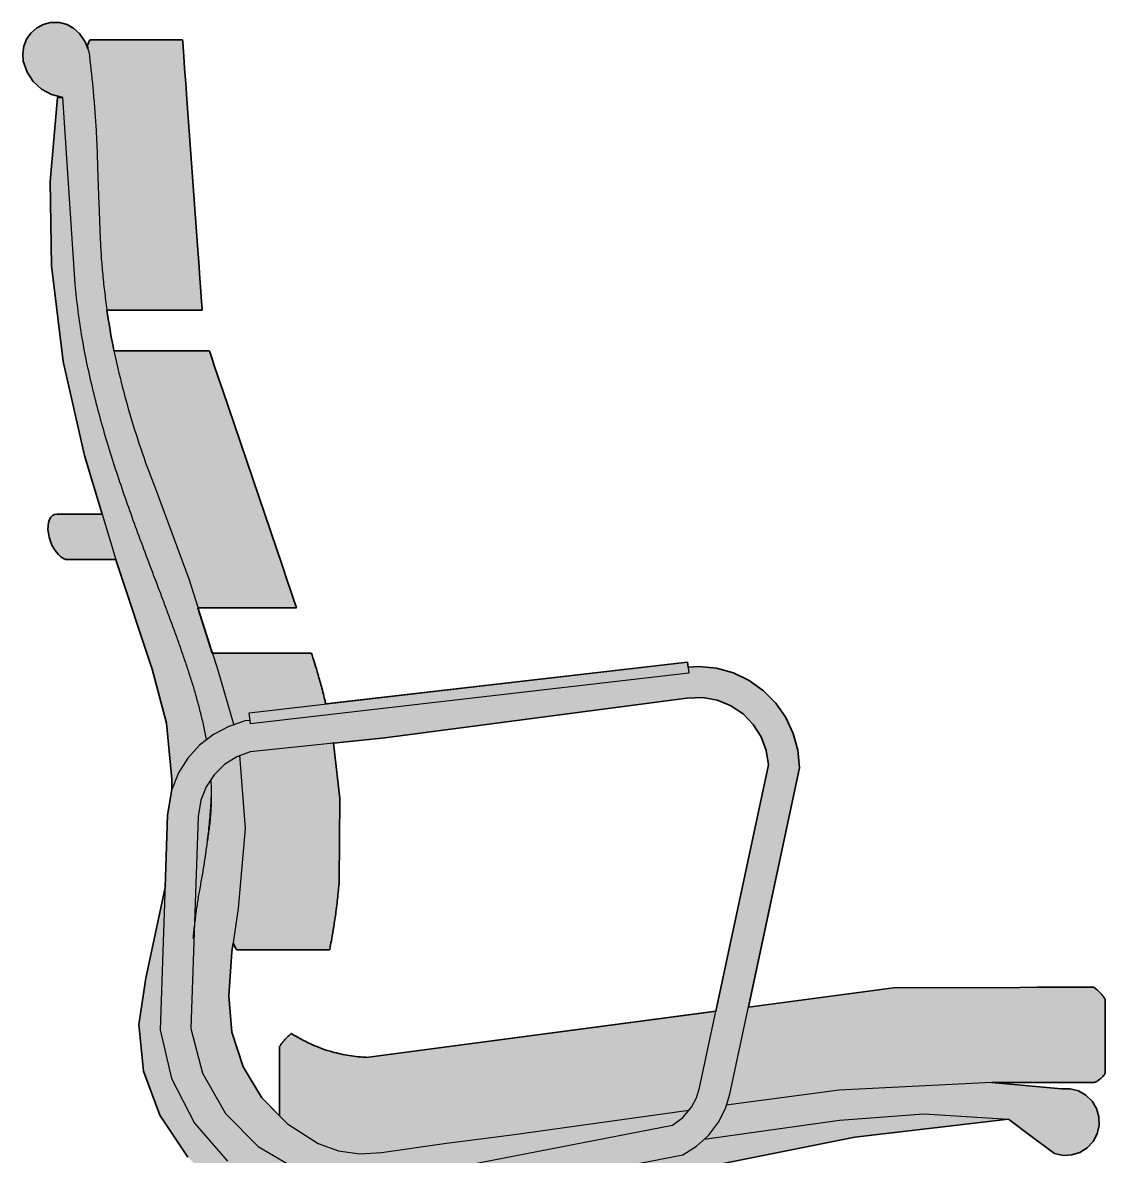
# Model space of a CAD drawing. Header units: millimetres. Extents: x 0 to 2114, y 0 to 2318.
# Drawn here: x 1358 to 1936, y 1713 to 2318 of the extents above; entities that cross this region are included whole.
import ezdxf

# ---------------------------------------------------------------- set-up
doc = ezdxf.new("R2010")
doc.units = ezdxf.units.MM
doc.layers.add('Blocks', color=7, linetype='Continuous')
doc.layers.add('Blocks$Fill', color=7, linetype='Continuous', true_color=0xffffff)
doc.layers.add('Blocks$Inner', color=7, linetype='Continuous', lineweight=25, true_color=0x007f00)
doc.layers.add('Blocks$Outline', color=7, linetype='Continuous', lineweight=35, true_color=0xff3f3f)

# ---------------------------------------------------------------- blocks, each defined once
blk = doc.blocks.new('Eames Soft Pad Office Chair Side')
at = {"layer": 'Blocks$Fill'}
h = blk.add_hatch(color=256, dxfattribs=at)
h.paths.add_polyline_path([(294.33, 390.49), (274.81, 409.17), (259.83, 431.65), (251.2, 455.15), (248.69, 480.05), (252.45, 504.8), (262.63, 553.32), (263.98, 591.85), (266.32, 605.58), (266.34, 611.19), (263.44, 640.99), (255.84, 669.95), (236.9, 726.75), (236.41, 728.39), (232.6, 728.39), (229.68, 728.39), (226.83, 728.39), (224.07, 728.39), (221.45, 728.39), (219.02, 728.39), (216.82, 728.39), (214.9, 728.39), (213.31, 728.39), (212.1, 728.39), (211.29, 728.39), (210.97, 728.39), (209.72, 728.54), (208.37, 729.05), (207.01, 729.91), (205.68, 731.09), (204.42, 732.57), (203.26, 734.28), (202.24, 736.19), (201.39, 738.22), (200.75, 740.33), (200.32, 742.44), (200.12, 744.51), (200.16, 746.45), (200.44, 748.22), (200.94, 749.75), (201.66, 751), (202.56, 751.93), (203.63, 752.52), (204.94, 752.74), (205.46, 752.74), (207.19, 752.74), (210.62, 752.74), (218.01, 752.74), (226.07, 752.74), (229.09, 752.74), (219.68, 784.09), (208.22, 834.21), (202.04, 885.26), (201.28, 930.37), (205.16, 975.32), (207.98, 975.32), (202.08, 976.78), (196.73, 979.65), (192.25, 983.75), (188.93, 988.83), (186.96, 994.58), (186.61, 998.59), (187.19, 1002.57), (188.68, 1006.31), (191, 1009.61), (194.01, 1012.28), (197.56, 1014.18), (201.46, 1015.21), (206.32, 1015.21), (210.3, 1014.14), (213.92, 1012.17), (216.97, 1009.4), (220.01, 1004.93), (221.4, 1001.37), (221.27, 1003.16), (221.39, 1003.53), (221.51, 1003.88), (221.63, 1004.2), (221.75, 1004.49), (221.86, 1004.75), (221.97, 1004.98), (222.18, 1005.38), (222.32, 1005.65), (222.53, 1006), (222.53, 1006.01), (222.53, 1006.01), (222.53, 1006.01), (222.53, 1006.01), (222.53, 1006.01), (222.53, 1006.01), (222.53, 1006.01), (222.53, 1006.01), (222.53, 1006.01), (222.53, 1006.01), (222.53, 1006.01), (222.53, 1006.01), (222.53, 1006.01), (222.53, 1006.01), (222.53, 1006.01), (222.53, 1006.01), (222.53, 1006.01), (222.53, 1006.01), (222.53, 1006.01), (222.53, 1006.01), (272, 1006.01), (272.06, 1005.15), (272.27, 1002.19), (272.63, 997.3), (273.1, 990.76), (273.67, 982.96), (274.3, 974.33), (279.98, 896.23), (280.64, 887.08), (281.25, 878.68), (281.77, 871.56), (282.16, 866.13), (282.41, 862.74), (282.49, 861.59), (231.62, 861.59), (233.11, 851.99), (234.84, 842.47), (235.36, 839.87), (286.28, 839.87), (286.31, 839.78), (286.48, 839.3), (287.36, 836.68), (288.92, 832.08), (291.06, 825.79), (293.63, 818.19), (296.5, 809.74), (322.25, 733.78), (325.1, 725.39), (327.67, 717.82), (329.82, 711.47), (331.44, 706.68), (332.45, 703.7), (332.8, 702.69), (280.21, 702.69), (287.88, 678.5), (340.75, 678.5), (343.88, 668.57), (345.86, 661.6), (348.46, 651.34), (541.65, 673.6), (541.95, 670.97), (547.86, 671.36), (557.17, 670.4), (566.17, 667.86), (574.61, 663.82), (582.22, 658.39), (588.8, 651.74), (594.18, 644.07), (598.13, 635.59), (600.56, 626.57), (601.36, 617.22), (574.13, 489.4), (651.71, 499.62), (719.14, 499.92), (728.45, 499.96), (737.46, 500), (745.72, 500.04), (752.86, 500.07), (758.53, 500.1), (759.03, 499.73), (759.5, 499.36), (759.95, 499), (760.38, 498.63), (760.79, 498.26), (761.18, 497.9), (761.54, 497.54), (761.89, 497.18), (762.22, 496.83), (762.53, 496.48), (762.83, 496.13), (763.11, 495.79), (763.61, 495.16), (764.01, 494.62), (764.31, 494.2), (764.76, 493.51), (764.76, 454.1), (764.68, 453.96), (764.54, 453.74), (764.33, 453.44), (764.21, 453.26), (764.06, 453.06), (763.89, 452.84), (763.7, 452.6), (763.48, 452.34), (763.23, 452.07), (762.97, 451.79), (762.68, 451.52), (762.38, 451.24), (762.06, 450.97), (761.89, 450.84), (761.72, 450.71), (761.55, 450.58), (761.37, 450.45), (761.19, 450.32), (761, 450.19), (760.8, 450.07), (760.6, 449.95), (760.39, 449.83), (760.18, 449.71), (759.96, 449.6), (759.74, 449.48), (759.51, 449.38), (759.28, 449.27), (759.04, 449.17), (758.79, 449.07), (719.14, 449.07), (707.77, 449.07), (704.1, 449.06), (741.32, 445.78), (745.93, 445.79), (750.39, 444.62), (754.41, 442.35), (757.71, 439.14), (760.09, 435.18), (761.37, 430.75), (761.48, 426.14), (760.41, 421.65), (758.24, 417.59), (755.09, 414.21), (751.19, 411.75), (746.79, 410.37), (742.19, 410.15), (737.68, 411.12), (725.28, 420.19), (713.07, 429.52), (631.02, 419.88), (550, 403.69), (532, 399.53), (532, 393.79), (525.24, 385.76), (493.63, 348.18), (486.11, 339.24), (486.11, 293.69), (388.82, 293.69), (388.82, 348.46), (394.83, 350.18), (380.68, 366.42), (369.95, 365.16), (343.08, 367.95), (317.46, 376.53)], flags=0)
h.paths.add_polyline_path([(452.39, 366.69), (452.97, 366.85), (453.56, 367), (454.16, 367.13), (454.77, 367.26), (455.38, 367.37), (456, 367.47), (456.63, 367.55), (457.27, 367.62), (457.91, 367.67), (458.56, 367.71), (459.21, 367.74), (459.87, 367.75), (460.53, 367.74), (461.19, 367.72), (461.86, 367.68), (462.53, 367.62), (463.2, 367.55), (463.88, 367.46), (464.55, 367.35), (465.22, 367.23), (465.9, 367.09), (466.57, 366.93), (467.24, 366.75), (467.91, 366.55), (468.57, 366.34), (469.23, 366.11), (469.88, 365.87), (470.53, 365.6), (471.17, 365.32), (471.81, 365.02), (472.44, 364.71), (473.06, 364.38), (473.67, 364.03), (474.27, 363.67), (474.87, 363.29), (475.45, 362.9), (476.02, 362.5), (476.58, 362.08), (477.13, 361.65), (477.66, 361.2), (478.19, 360.74), (478.69, 360.27), (479.19, 359.79), (479.67, 359.3), (480.14, 358.8), (480.59, 358.29), (481.03, 357.77), (481.45, 357.24), (481.86, 356.71), (482.25, 356.16), (482.63, 355.62), (482.99, 355.06), (483.33, 354.5), (483.66, 353.94), (483.98, 353.37), (484.28, 352.8), (484.56, 352.23), (484.83, 351.65), (485.08, 351.07), (485.32, 350.5), (485.54, 349.92), (485.74, 349.34), (485.94, 348.76), (486.11, 348.18), (517.72, 385.76), (525.5, 395.01), (525.5, 398.03), (446.07, 379.69), (396.78, 368.32), (388.79, 367.38), (401.62, 352.13)], flags=0)
h.paths.add_polyline_path([(355.64, 556.62), (354.73, 547.04), (353.62, 538.18), (352.46, 530.6), (350.74, 521.13), (350.49, 519.88), (300.96, 519.88), (300.82, 520.07), (300.67, 520.29), (300.48, 520.59), (300.37, 520.77), (300.24, 520.98), (300.1, 521.25), (299.94, 521.57), (299.76, 521.97), (299.55, 522.46), (299.32, 523.05), (299.05, 523.75), (298.35, 518.83), (296.74, 495.45), (298.34, 476.06), (304.32, 457.54), (314.38, 440.88), (323.82, 431.22), (323.82, 468.25), (324.22, 468.9), (324.5, 469.34), (324.85, 469.85), (325.27, 470.43), (325.52, 470.75), (325.78, 471.08), (326.06, 471.42), (326.36, 471.76), (326.67, 472.11), (326.99, 472.46), (327.33, 472.8), (327.68, 473.15), (328.05, 473.5), (328.44, 473.85), (328.84, 474.2), (329.26, 474.55), (329.71, 474.89), (330.17, 475.23), (332.1, 474.03), (334.22, 472.79), (336.54, 471.54), (337.77, 470.91), (339.05, 470.29), (340.37, 469.67), (341.74, 469.07), (343.15, 468.47), (344.6, 467.89), (346.1, 467.33), (347.63, 466.79), (349.2, 466.27), (350.81, 465.77), (353, 465.16), (355.25, 464.6), (357.53, 464.09), (359.86, 463.65), (362.2, 463.28), (364.57, 462.97), (366.96, 462.73), (369.38, 462.57), (370.07, 462.53), (556.83, 487.12), (584.88, 618.79), (583.71, 626.47), (580.97, 633.77), (576.79, 640.36), (571.33, 645.96), (564.83, 650.32), (563.22, 650.98), (558.01, 653.09), (557.56, 653.27), (549.84, 654.67), (541.22, 654.35), (380.08, 633.17), (352.59, 630.35), (355.97, 600.75)], flags=0)
at = {"layer": 'Blocks$Inner'}
for p, q in [((272, 1006.01), (222.53, 1006.01)), ((221.27, 1003.16), (221.4, 1001.37)), ((287.88, 678.5), (340.75, 678.5)), ((557.17, 670.4), (561.13, 669.28)), ((549.84, 654.67), (556.7, 653.43)), ((563.22, 650.98), (558.01, 653.09)), ((300.96, 519.88), (350.49, 519.88)), ((764.76, 493.51), (764.76, 454.1)), ((370.07, 462.53), (557.09, 487.16)), ((323.82, 431.22), (323.82, 468.25))]:
    blk.add_line(p, q, dxfattribs=at)
for points in [[(214.65, 875.46), (207.98, 975.32), (202.08, 976.78), (196.73, 979.65), (192.25, 983.75), (188.93, 988.83), (186.96, 994.58), (186.61, 998.59), (187.19, 1002.57), (188.68, 1006.31), (191, 1009.61), (194.01, 1012.28), (197.56, 1014.18), (201.46, 1015.21), (206.32, 1015.21), (210.3, 1014.14), (213.92, 1012.17), (216.97, 1009.4), (220.01, 1004.93), (221.97, 999.89)], [(231.62, 861.59), (282.49, 861.59), (282.41, 862.74), (282.16, 866.13), (281.77, 871.56), (281.25, 878.68), (280.64, 887.08), (279.98, 896.23), (274.3, 974.33), (273.67, 982.96), (273.1, 990.76), (272.63, 997.3), (272.27, 1002.19), (272.06, 1005.15), (272, 1006.01), (222.53, 1006.01)], [(207.98, 975.32), (205.16, 975.32), (201.28, 930.37), (202.04, 885.26), (208.22, 834.21), (219.68, 784.09), (236.9, 726.75), (255.84, 669.95), (263.44, 640.99), (266.34, 611.19), (266.32, 605.58), (263.98, 591.85), (259.97, 477.25), (266.14, 451.15), (278.38, 427.29), (295.99, 407.04)], [(373.93, 378.4), (539.07, 410.43), (546.48, 415.01), (552.92, 420.87), (558.17, 427.82), (561.89, 435.21), (564.2, 442.82), (601.36, 617.22), (600.56, 626.57), (598.13, 635.59), (594.18, 644.07), (588.8, 651.74), (582.22, 658.39), (574.61, 663.82), (566.17, 667.86), (557.17, 670.4), (547.86, 671.36), (541.95, 670.97)], [(280.21, 702.69), (332.8, 702.69), (332.45, 703.7), (331.44, 706.68), (329.82, 711.47), (327.67, 717.82), (325.1, 725.39), (322.25, 733.78), (296.5, 809.74), (293.63, 818.19), (291.06, 825.79), (288.92, 832.08), (287.36, 836.68), (286.48, 839.3), (286.31, 839.78), (286.28, 839.87), (235.36, 839.87)], [(257.29, 766.73), (275.28, 718.21), (290.93, 668.88), (299.41, 639.88)], [(236.41, 728.39), (232.6, 728.39), (229.68, 728.39), (226.83, 728.39), (224.07, 728.39), (221.45, 728.39), (219.02, 728.39), (216.82, 728.39), (214.9, 728.39), (213.31, 728.39), (212.1, 728.39), (211.29, 728.39), (210.97, 728.39), (209.72, 728.54), (208.37, 729.05), (207.01, 729.91), (205.68, 731.09), (204.42, 732.57), (203.26, 734.28), (202.24, 736.19), (201.39, 738.22), (200.75, 740.33), (200.32, 742.44), (200.12, 744.51), (200.16, 746.45), (200.44, 748.22), (200.94, 749.75), (201.66, 751), (202.56, 751.93), (203.63, 752.52), (204.94, 752.74), (205.46, 752.74), (207.19, 752.74), (210.62, 752.74), (218.01, 752.74), (226.07, 752.74), (229.09, 752.74)], [(556.83, 487.12), (584.88, 618.79), (583.71, 626.47), (580.97, 633.77), (576.79, 640.36), (571.33, 645.96), (564.83, 650.32), (557.56, 653.27), (549.84, 654.67), (541.22, 654.35), (380.08, 633.17), (308.18, 625.79), (300.92, 623.07), (294.38, 618.91), (288.86, 613.49), (284.58, 607.06), (281.74, 599.89), (280.4, 591.26), (276.44, 477.97), (282.67, 454.02), (294.93, 432.49), (312.38, 414.87), (333.83, 402.35)], [(372.18, 394.96), (533.56, 426.25), (539.2, 430.46), (543.73, 435.83), (546.47, 440.97), (548.13, 446.3), (584.88, 618.79)], [(308.07, 642.46), (305.47, 642.19), (296.64, 639.33), (288.44, 634.97), (281.11, 629.28), (274.87, 622.4), (269.91, 614.55), (266.39, 605.96)], [(355.64, 556.62), (355.97, 600.75), (352.53, 630.91)], [(302.48, 623.89), (305.5, 584.72), (301.65, 542.03), (298.35, 518.83), (296.74, 495.45), (298.34, 476.06), (304.32, 457.54), (314.38, 440.88), (327.98, 426.96), (344.39, 416.51), (355.26, 412.56), (366.72, 410.9), (378.27, 411.62), (413.02, 416.6), (447.83, 421.08), (542.43, 434.37)], [(262.96, 554.89), (252.45, 504.8), (248.69, 480.05), (251.2, 455.15), (259.83, 431.65), (274.81, 409.17)], [(550, 403.69), (631.02, 419.88), (713.07, 429.52), (725.28, 420.19), (737.68, 411.12), (742.19, 410.15), (746.79, 410.37), (751.19, 411.75), (755.09, 414.21), (758.24, 417.59), (760.41, 421.65), (761.48, 426.14), (761.37, 430.75), (760.09, 435.18), (757.71, 439.14), (754.41, 442.35), (750.39, 444.62), (745.93, 445.79), (741.32, 445.78), (704.1, 449.06), (622.69, 445), (562.2, 437.04)], [(573.78, 489.36), (651.71, 499.62), (719.14, 499.92), (728.45, 499.96), (737.46, 500), (745.72, 500.04), (752.86, 500.07), (758.53, 500.1)], [(758.79, 449.07), (719.14, 449.07), (707.77, 449.07), (704.1, 449.06)], [(550.56, 418.91), (622.78, 429.06), (667.91, 432.33), (713.07, 429.52)]]:
    blk.add_lwpolyline(points, dxfattribs=at)
blk.add_lwpolyline([(542.33, 667.74), (308.27, 640.76), (307.59, 646.63), (541.65, 673.6)], close=True, dxfattribs=at)
for points, knots in [([(222.53, 1006.01), (222.52, 1005.99), (222.24, 1005.55), (221.58, 1004.2), (221.27, 1003.16)], [-139.7732766, -139.7732766, -139.7732766, -139.7732766, -139.3346082, -138.8323901, -138.8323901, -138.8323901, -138.8323901]), ([(221.97, 999.89), (222.76, 993.39), (223.82, 983.63), (224.94, 970.56), (225.68, 960.74), (226.19, 950.88), (226.51, 941), (226.74, 932.76), (226.96, 926.17), (227.17, 921.23), (227.38, 916.29), (227.62, 909.7), (227.92, 901.47), (228.39, 891.59), (229.17, 881.74), (230.25, 871.88), (231.95, 858.73), (234.66, 842.4), (239.03, 823.2), (246.04, 797.86), (252.45, 779.1), (257.29, 766.73)], [122.944227, 122.944227, 122.944227, 122.944227, 123.02756, 123.069227, 123.110893, 123.15256, 123.194227, 123.235893, 123.256727, 123.27756, 123.298393, 123.319227, 123.360893, 123.40256, 123.444227, 123.485893, 123.52756, 123.610893, 123.694227, 123.77756, 123.944227, 123.944227, 123.944227, 123.944227]), ([(284.89, 631.87), (284.81, 632.32), (284.3, 635.12), (283.19, 640.3), (281.46, 647.31), (279.64, 654.24), (277.72, 660.96), (275.62, 667.55), (273.4, 674.11), (271.12, 680.76), (268.74, 687.52), (266.24, 694.31), (263.68, 701.15), (261.13, 708), (258.54, 714.91), (255.01, 724.2), (250.65, 735.8), (245.66, 749.36), (240.84, 762.95), (236.22, 776.7), (230.43, 795.12), (224.02, 818.43), (218.02, 846.75), (215.54, 865.85), (214.65, 875.46)], [0.5370228, 0.5370228, 0.5370228, 0.5370228, 0.5394737, 0.5526316, 0.5657895, 0.5789474, 0.5921053, 0.6052632, 0.6184211, 0.6315789, 0.6447368, 0.6578947, 0.6710526, 0.6842105, 0.6973684, 0.7105263, 0.7368421, 0.7631579, 0.7894737, 0.8157895, 0.8421053, 0.8947368, 0.9473684, 1, 1, 1, 1]), ([(340.75, 678.5), (340.76, 678.48), (341.02, 677.72), (342.14, 674.27), (343.83, 668.84), (345.84, 661.81), (347.44, 655.62), (348.29, 652.04), (348.46, 651.34)], [52.8728657, 52.8728657, 52.8728657, 52.8728657, 53.0395323, 53.206199, 53.3728657, 53.5395323, 53.706199, 53.7461474, 53.7461474, 53.7461474, 53.7461474]), ([(277.68, 526.06), (277.92, 528.46), (278.34, 532.04), (278.94, 536.81), (279.39, 540.38), (279.87, 543.94), (280.62, 548.66), (281.67, 554.54), (282.73, 560.41), (283.52, 565.12), (283.96, 568.08), (284.29, 570.45), (284.64, 572.83), (285.26, 576.99), (286.13, 582.95), (287, 590.13), (287.46, 597.3), (287.5, 604.08), (287.36, 608.49), (287.26, 610.49)], [0.3421053, 0.3421053, 0.3421053, 0.3421053, 0.3552632, 0.3618421, 0.3684211, 0.375, 0.3815789, 0.3947368, 0.4078947, 0.4144737, 0.4210526, 0.4243421, 0.4276316, 0.4342105, 0.4473684, 0.4605263, 0.4736842, 0.4868421, 0.4977448, 0.4977448, 0.4977448, 0.4977448]), ([(285.09, 576.22), (285.14, 576.68), (285.38, 578.75), (286, 584.07), (286.85, 592.21), (287.34, 599.78), (287.43, 604.07), (287.44, 605.12)], [-0.56501486, -0.56501486, -0.56501486, -0.56501486, -0.5625, -0.55357143, -0.53571429, -0.51785714, -0.51208971, -0.51208971, -0.51208971, -0.51208971]), ([(758.53, 500.1), (759.21, 499.61), (760.13, 498.87), (761.19, 497.89), (761.89, 497.18), (762.54, 496.47), (763.13, 495.78), (763.63, 495.14), (764.02, 494.6), (764.32, 494.18), (764.61, 493.74), (764.73, 493.56), (764.76, 493.51)], [151.030506, 151.030506, 151.030506, 151.030506, 151.197173, 151.280506, 151.363839, 151.447173, 151.530506, 151.613839, 151.697173, 151.780506, 151.863839, 152.030506, 152.030506, 152.030506, 152.030506]), ([(323.82, 468.25), (323.91, 468.42), (324.11, 468.74), (324.49, 469.33), (324.83, 469.83), (325.26, 470.42), (325.77, 471.07), (326.35, 471.76), (326.98, 472.46), (327.67, 473.15), (328.68, 474.08), (329.54, 474.78), (330.17, 475.23)], [-226.712593, -226.712593, -226.712593, -226.712593, -226.545927, -226.462593, -226.37926, -226.295927, -226.212593, -226.12926, -226.045927, -225.962593, -225.87926, -225.712593, -225.712593, -225.712593, -225.712593]), ([(330.17, 475.23), (331.4, 474.44), (334.09, 472.81), (340.54, 469.43), (349.12, 466.01), (359.79, 463.47), (366.14, 462.74), (369.38, 462.57)], [-225.712593, -225.712593, -225.712593, -225.712593, -225.562593, -225.412593, -225.112593, -224.912593, -224.712593, -224.712593, -224.712593, -224.712593]), ([(764.76, 454.1), (764.72, 454.03), (764.61, 453.85), (764.34, 453.45), (764.08, 453.07), (763.71, 452.61), (763.25, 452.07), (762.69, 451.51), (762.07, 450.97), (761.39, 450.45), (760.35, 449.77), (759.45, 449.33), (758.79, 449.07)], [191.444052, 191.444052, 191.444052, 191.444052, 191.610719, 191.694052, 191.777386, 191.860719, 191.944052, 192.027386, 192.110719, 192.194052, 192.277386, 192.444052, 192.444052, 192.444052, 192.444052])]:
    blk.add_open_spline(points, degree=3, knots=knots, dxfattribs=at)
for points in [[(350.49, 519.88), (350.49, 519.89), (350.66, 520.71), (351.39, 524.43), (352.44, 530.31), (353.63, 537.96), (354.77, 546.95), (355.38, 553.31), (355.64, 556.62)], [(299.05, 523.75), (299.8, 521.71), (300.59, 520.36), (300.94, 519.91), (300.96, 519.88)]]:
    blk.add_open_spline(points, degree=3, dxfattribs=at)
blk.add_rational_spline([(369.38, 462.57), (369.73, 462.55), (370.07, 462.53)], [0.978860694465, 0.980470042991, 0.982100060725], degree=2, dxfattribs=at)
at = {"layer": 'Blocks$Outline'}
for points in [[(191, 1009.61), (194.01, 1012.28)], [(194.01, 1012.28), (197.56, 1014.18)], [(197.56, 1014.18), (201.46, 1015.21)], [(201.46, 1015.21), (206.32, 1015.21)], [(206.32, 1015.21), (210.3, 1014.14)], [(210.3, 1014.14), (213.92, 1012.17)], [(213.92, 1012.17), (216.97, 1009.4)], [(187.19, 1002.57), (188.68, 1006.31)], [(188.68, 1006.31), (191, 1009.61)], [(216.97, 1009.4), (220.01, 1004.93)], [(222.53, 1006.01), (272, 1006.01)], [(272, 1006.01), (272.06, 1005.15)], [(186.61, 998.59), (187.19, 1002.57)], [(220.01, 1004.93), (221.4, 1001.37)], [(221.4, 1001.37), (221.27, 1003.16)], [(272.06, 1005.15), (272.27, 1002.19)], [(272.27, 1002.19), (272.63, 997.3)], [(186.96, 994.58), (186.61, 998.59)], [(188.93, 988.83), (186.96, 994.58)], [(272.63, 997.3), (273.1, 990.76)], [(192.25, 983.75), (188.93, 988.83)], [(273.1, 990.76), (273.67, 982.96)], [(196.73, 979.65), (192.25, 983.75)], [(273.67, 982.96), (274.3, 974.33)], [(202.08, 976.78), (196.73, 979.65)], [(201.28, 930.37), (205.16, 975.32)], [(207.98, 975.32), (202.08, 976.78)], [(205.16, 975.32), (207.98, 975.32)], [(274.3, 974.33), (279.98, 896.23)], [(202.04, 885.26), (201.28, 930.37)], [(279.98, 896.23), (280.64, 887.08)], [(208.22, 834.21), (202.04, 885.26)], [(280.64, 887.08), (281.25, 878.68)], [(281.25, 878.68), (281.77, 871.56)], [(281.77, 871.56), (282.16, 866.13)], [(282.16, 866.13), (282.41, 862.74)], [(282.49, 861.59), (231.62, 861.59)], [(282.41, 862.74), (282.49, 861.59)], [(235.36, 839.87), (286.28, 839.87)], [(286.28, 839.87), (286.31, 839.78)], [(286.31, 839.78), (286.48, 839.3)], [(286.48, 839.3), (287.36, 836.68)], [(287.36, 836.68), (288.92, 832.08)], [(219.68, 784.09), (208.22, 834.21)], [(288.92, 832.08), (291.06, 825.79)], [(291.06, 825.79), (293.63, 818.19)], [(293.63, 818.19), (296.5, 809.74)], [(296.5, 809.74), (322.25, 733.78)], [(229.09, 752.74), (219.68, 784.09)], [(200.94, 749.75), (201.66, 751)], [(201.66, 751), (202.56, 751.93)], [(202.56, 751.93), (203.63, 752.52)], [(203.63, 752.52), (204.94, 752.74)], [(204.94, 752.74), (205.46, 752.74)], [(205.46, 752.74), (207.19, 752.74)], [(207.19, 752.74), (210.62, 752.74)], [(210.62, 752.74), (218.01, 752.74)], [(218.01, 752.74), (226.07, 752.74)], [(226.07, 752.74), (229.09, 752.74)], [(200.12, 744.51), (200.16, 746.45)], [(200.16, 746.45), (200.44, 748.22)], [(200.44, 748.22), (200.94, 749.75)], [(200.32, 742.44), (200.12, 744.51)], [(200.75, 740.33), (200.32, 742.44)], [(201.39, 738.22), (200.75, 740.33)], [(202.24, 736.19), (201.39, 738.22)], [(203.26, 734.28), (202.24, 736.19)], [(204.42, 732.57), (203.26, 734.28)], [(322.25, 733.78), (325.1, 725.39)], [(205.68, 731.09), (204.42, 732.57)], [(207.01, 729.91), (205.68, 731.09)], [(208.37, 729.05), (207.01, 729.91)], [(209.72, 728.54), (208.37, 729.05)], [(210.97, 728.39), (209.72, 728.54)], [(211.29, 728.39), (210.97, 728.39)], [(212.1, 728.39), (211.29, 728.39)], [(213.31, 728.39), (212.1, 728.39)], [(214.9, 728.39), (213.31, 728.39)], [(216.82, 728.39), (214.9, 728.39)], [(219.02, 728.39), (216.82, 728.39)], [(221.45, 728.39), (219.02, 728.39)], [(224.07, 728.39), (221.45, 728.39)], [(226.83, 728.39), (224.07, 728.39)], [(229.68, 728.39), (226.83, 728.39)], [(232.6, 728.39), (229.68, 728.39)], [(236.41, 728.39), (232.6, 728.39)], [(236.9, 726.75), (236.41, 728.39)], [(255.84, 669.95), (236.9, 726.75)], [(325.1, 725.39), (327.67, 717.82)], [(327.67, 717.82), (329.82, 711.47)], [(329.82, 711.47), (331.44, 706.68)], [(332.8, 702.69), (280.21, 702.69)], [(280.21, 702.69), (287.88, 678.5)], [(331.44, 706.68), (332.45, 703.7)], [(332.45, 703.7), (332.8, 702.69)], [(287.88, 678.5), (340.75, 678.5)], [(348.46, 651.34), (541.65, 673.6)], [(541.65, 673.6), (541.95, 670.97)], [(263.44, 640.99), (255.84, 669.95)], [(541.95, 670.97), (547.86, 671.36)], [(547.86, 671.36), (557.17, 670.4)], [(557.17, 670.4), (566.17, 667.86)], [(566.17, 667.86), (574.61, 663.82)], [(574.61, 663.82), (582.22, 658.39)], [(541.22, 654.35), (380.08, 633.17)], [(549.84, 654.67), (541.22, 654.35)], [(557.56, 653.27), (549.84, 654.67)], [(582.22, 658.39), (588.8, 651.74)], [(558.01, 653.09), (557.56, 653.27)], [(563.22, 650.98), (558.01, 653.09)], [(564.83, 650.32), (563.22, 650.98)], [(571.33, 645.96), (564.83, 650.32)], [(588.8, 651.74), (594.18, 644.07)], [(576.79, 640.36), (571.33, 645.96)], [(594.18, 644.07), (598.13, 635.59)], [(266.34, 611.19), (263.44, 640.99)], [(580.97, 633.77), (576.79, 640.36)], [(380.08, 633.17), (352.59, 630.35)], [(352.59, 630.35), (355.97, 600.75)], [(583.71, 626.47), (580.97, 633.77)], [(598.13, 635.59), (600.56, 626.57)], [(584.88, 618.79), (583.71, 626.47)], [(600.56, 626.57), (601.36, 617.22)], [(556.83, 487.12), (584.88, 618.79)], [(601.36, 617.22), (574.13, 489.4)], [(263.98, 591.85), (266.32, 605.58)], [(266.32, 605.58), (266.34, 611.19)], [(355.97, 600.75), (355.64, 556.62)], [(262.63, 553.32), (263.98, 591.85)], [(252.45, 504.8), (262.63, 553.32)], [(299.05, 523.75), (298.35, 518.83)], [(298.35, 518.83), (296.74, 495.45)], [(350.49, 519.88), (300.96, 519.88)], [(248.69, 480.05), (252.45, 504.8)], [(574.13, 489.4), (651.71, 499.62)], [(651.71, 499.62), (719.14, 499.92)], [(719.14, 499.92), (728.45, 499.96)], [(728.45, 499.96), (737.46, 500)], [(737.46, 500), (745.72, 500.04)], [(745.72, 500.04), (752.86, 500.07)], [(752.86, 500.07), (758.53, 500.1)], [(296.74, 495.45), (298.34, 476.06)], [(764.76, 493.51), (764.76, 454.1)], [(370.07, 462.53), (556.83, 487.12)], [(251.2, 455.15), (248.69, 480.05)], [(298.34, 476.06), (304.32, 457.54)], [(323.82, 431.22), (323.82, 468.25)], [(259.83, 431.65), (251.2, 455.15)], [(304.32, 457.54), (314.38, 440.88)], [(707.77, 449.07), (704.1, 449.06)], [(704.1, 449.06), (741.32, 445.78)], [(719.14, 449.07), (707.77, 449.07)], [(758.79, 449.07), (719.14, 449.07)], [(741.32, 445.78), (745.93, 445.79)], [(745.93, 445.79), (750.39, 444.62)], [(750.39, 444.62), (754.41, 442.35)], [(754.41, 442.35), (757.71, 439.14)], [(314.38, 440.88), (323.82, 431.22)], [(757.71, 439.14), (760.09, 435.18)], [(274.81, 409.17), (259.83, 431.65)], [(760.09, 435.18), (761.37, 430.75)], [(761.37, 430.75), (761.48, 426.14)], [(713.07, 429.52), (631.02, 419.88)], [(725.28, 420.19), (713.07, 429.52)], [(761.48, 426.14), (760.41, 421.65)], [(631.02, 419.88), (550, 403.69)], [(737.68, 411.12), (725.28, 420.19)], [(760.41, 421.65), (758.24, 417.59)], [(755.09, 414.21), (751.19, 411.75)], [(758.24, 417.59), (755.09, 414.21)], [(742.19, 410.15), (737.68, 411.12)], [(746.79, 410.37), (742.19, 410.15)], [(751.19, 411.75), (746.79, 410.37)]]:
    blk.add_lwpolyline(points, dxfattribs=at)
for points, knots in [([(221.27, 1003.16), (221.58, 1004.2), (222.24, 1005.55), (222.52, 1005.99), (222.53, 1006.01), (222.53, 1006.01)], [-140.7271288, -140.7271288, -140.7271288, -140.7271288, -140.2249461, -139.7865296, -139.7862423, -139.7862423, -139.7862423, -139.7862423]), ([(231.62, 861.59), (232.54, 855.17), (233.75, 847.91), (235.19, 840.73), (235.36, 839.87)], [10.44588486, 10.44588486, 10.44588486, 10.44588486, 10.52736393, 10.53854758, 10.53854758, 10.53854758, 10.53854758]), ([(340.75, 678.5), (340.76, 678.48), (341.02, 677.72), (342.14, 674.27), (343.83, 668.84), (345.84, 661.81), (347.44, 655.62), (348.29, 652.04), (348.46, 651.34)], [52.8728657, 52.8728657, 52.8728657, 52.8728657, 53.0395323, 53.206199, 53.3728657, 53.5395323, 53.706199, 53.7461474, 53.7461474, 53.7461474, 53.7461474]), ([(758.53, 500.1), (759.21, 499.61), (760.13, 498.87), (761.19, 497.89), (761.89, 497.18), (762.54, 496.47), (763.13, 495.78), (763.63, 495.14), (764.02, 494.6), (764.32, 494.18), (764.61, 493.74), (764.73, 493.56), (764.76, 493.51)], [151.030506, 151.030506, 151.030506, 151.030506, 151.197173, 151.280506, 151.363839, 151.447173, 151.530506, 151.613839, 151.697173, 151.780506, 151.863839, 152.030506, 152.030506, 152.030506, 152.030506]), ([(323.82, 468.25), (323.91, 468.42), (324.11, 468.74), (324.49, 469.33), (324.83, 469.83), (325.26, 470.42), (325.77, 471.07), (326.35, 471.76), (326.98, 472.46), (327.67, 473.15), (328.68, 474.08), (329.54, 474.78), (330.17, 475.23)], [-226.712593, -226.712593, -226.712593, -226.712593, -226.545927, -226.462593, -226.37926, -226.295927, -226.212593, -226.12926, -226.045927, -225.962593, -225.87926, -225.712593, -225.712593, -225.712593, -225.712593]), ([(330.17, 475.23), (331.4, 474.44), (334.09, 472.81), (340.54, 469.43), (349.12, 466.01), (359.79, 463.47), (366.14, 462.74), (369.38, 462.57)], [-225.712593, -225.712593, -225.712593, -225.712593, -225.562593, -225.412593, -225.112593, -224.912593, -224.712593, -224.712593, -224.712593, -224.712593]), ([(764.76, 454.1), (764.72, 454.03), (764.61, 453.85), (764.34, 453.45), (764.08, 453.07), (763.71, 452.61), (763.25, 452.07), (762.69, 451.51), (762.07, 450.97), (761.39, 450.45), (760.35, 449.77), (759.45, 449.33), (758.79, 449.07)], [191.444052, 191.444052, 191.444052, 191.444052, 191.610719, 191.694052, 191.777386, 191.860719, 191.944052, 192.027386, 192.110719, 192.194052, 192.277386, 192.444052, 192.444052, 192.444052, 192.444052])]:
    blk.add_open_spline(points, degree=3, knots=knots, dxfattribs=at)
for points in [[(355.64, 556.62), (355.38, 553.31), (354.77, 546.95), (353.63, 537.96), (352.44, 530.31), (351.39, 524.43), (350.66, 520.71), (350.49, 519.89), (350.49, 519.88)], [(300.96, 519.88), (300.94, 519.91), (300.59, 520.36), (299.8, 521.71), (299.05, 523.75)]]:
    blk.add_open_spline(points, degree=3, dxfattribs=at)
blk.add_rational_spline([(369.38, 462.57), (369.73, 462.55), (370.07, 462.53)], [0.978860694465, 0.980470042991, 0.982100060725], degree=2, dxfattribs=at)

msp = doc.modelspace()

# ---------------------------------------------------------------- block references
at = {"layer": 'Blocks'}
msp.add_blockref('Eames Soft Pad Office Chair Side', (1171.71, 1303.19), dxfattribs=at)

doc.saveas('drawing.dxf')
